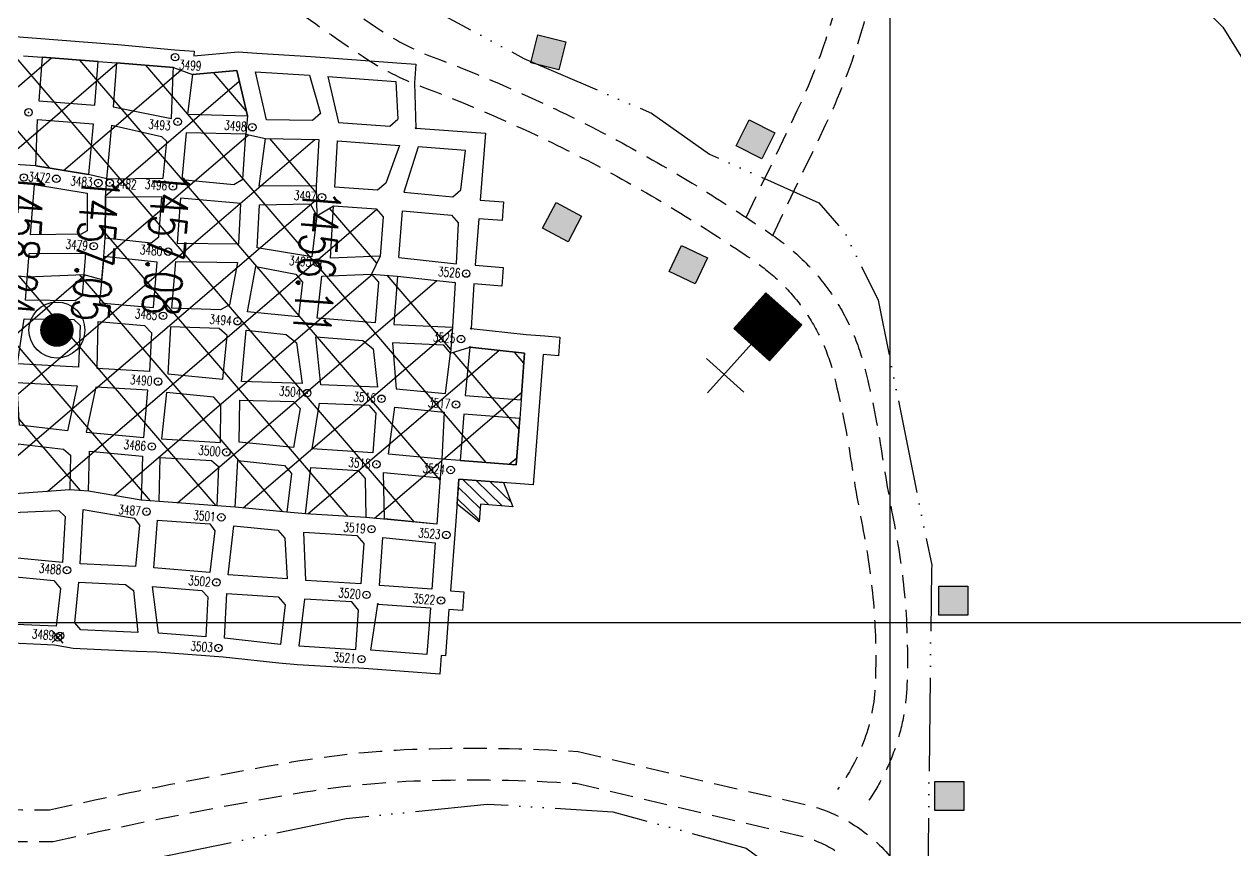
# Model space of a CAD drawing. Header units: inches. Extents: x 10131215 to 10153225, y 3476725 to 3491422.
# Drawn here: x 10141072 to 10142370, y 3481757 to 3482642 of the extents above; entities that cross this region are included whole.
import ezdxf
from ezdxf.enums import TextEntityAlignment as Align

# ---------------------------------------------------------------- set-up
doc = ezdxf.new("R2010")
doc.units = ezdxf.units.IN
doc.header["$LTSCALE"] = 100
doc.header["$MEASUREMENT"] = 0
doc.header["$PDMODE"] = 32
doc.header["$PDSIZE"] = 8
doc.linetypes.add('DASHED2', pattern=[0.375, 0.25, -0.125])
doc.linetypes.add('STREAM', pattern=[1.5, 1, -0.125, 0, -0.125, 0, -0.125, 0, -0.125])
doc.layers.get('0').update_dxf_attribs({"color": 60, "linetype": 'CONTINUOUS'})
for name, color, linetype in [('BUILDINGS', 7, 'CONTINUOUS'), ('DRILL HOLES', 170, 'CONTINUOUS'), ('ELEVATIONS-UPEER MASON-CONTOURS', 175, 'CONTINUOUS'), ('ELEVATIONS-UPPER MASON-SPOT', 175, 'CONTINUOUS'), ('GRID COORDINATES-VA SOUTH NAD27', 252, 'CONTINUOUS'), ('MINE WORKINGS-ADVANCED-SURVEYED', 7, 'CONTINUOUS'), ('MINE WORKINGS-RETREAT AREA', 4, 'CONTINUOUS'), ('ROADS', 34, 'DASHED2'), ('SPADS-CONTROL SURVEY-LABELS', 230, 'CONTINUOUS'), ('SPADS-CONTROL SURVEY-SYMBOLS', 230, 'CONTINUOUS'), ('SPADS-LABEL', 90, 'CONTINUOUS'), ('SPADS-SYMBOL', 90, 'CONTINUOUS'), ('WATER-SURFACE', 140, 'STREAM')]:
    doc.layers.add(name, color=color, linetype=linetype)
doc.styles.add('LEV', font='SIMPLEX.shx', dxfattribs={"width": 0.7, "height": 40})
doc.styles.add('SP', font='SIMPLEX', dxfattribs={"width": 0.75, "height": 12})

# ---------------------------------------------------------------- blocks, each defined once
blk = doc.blocks.new('*X46')
at = {"color": 0}
for p, q in [((780257.4, 180065.1), (780347.7, 180155.5)), ((780301.1, 180038.1), (780418.5, 180155.5)), ((780773.9, 179689.2), (780307.6, 180155.5)), ((780369.9, 180036.2), (780486.9, 180153.2)), ((780797.9, 179736), (780378.3, 180155.5)), ((780845.7, 179758.8), (780449, 180155.5)), ((780560.3, 180115), (780522, 180153.3)), ((780416.8, 180012.5), (780550.4, 180146)), ((780354.9, 180037.5), (780257.7, 180134.7)), ((780232.9, 179687.1), (780635.8, 180090)), ((780419.9, 179944.8), (780564.7, 180089.6)), ((780414.2, 179695.4), (780021.3, 180088.3)), ((780489.9, 179690.4), (780096, 180084.3)), ((780642, 180033.3), (780587.9, 180087.3)), ((780302.8, 179686.3), (780642.7, 180026.2)), ((780379.1, 179691.8), (780707.8, 180020.5)), ((780712.4, 179962.9), (780657.3, 180018)), ((780702.5, 179689.9), (780419.5, 179972.9)), ((780450.8, 179692.9), (780708.7, 179950.8)), ((780519, 179690.4), (780778.1, 179949.5)), ((780798.6, 179876.7), (780724.5, 179950.8)), ((780797.8, 179948.2), (780797.1, 179948.8)), ((780164.3, 179689.3), (780401.5, 179926.5)), ((780560.6, 179690.4), (780331.2, 179919.8)), ((780632.3, 179689.4), (780395.5, 179926.2)), ((780589.6, 179690.3), (780798.7, 179899.3)), ((780659.4, 179689.3), (780849.8, 179879.7)), ((780877.8, 179797.4), (780801.4, 179873.9)), ((780877.8, 179868.2), (780866.8, 179879.2)), ((780799.6, 179758.8), (780877.8, 179837.1)), ((780870.3, 179758.8), (780877.9, 179766.4)), ((780730.8, 179690), (780797.9, 179757.1))]:
    blk.add_line(p, q, dxfattribs=at)
blk = doc.blocks.new('*X44')
at = {"color": 0}
for p, q in [((780822, 179738.8), (780851.8, 179713.8)), ((780836.6, 179738.8), (780866.3, 179713.8)), ((780851.1, 179738.8), (780875.9, 179718.1)), ((780865.7, 179738.8), (780866.2, 179738.4)), ((780817.9, 179730), (780842.9, 179709.1)), ((780817.9, 179717.8), (780842.9, 179696.8))]:
    blk.add_line(p, q, dxfattribs=at)
blk = doc.blocks.new('CS')
at = {"layer": 'SPADS-CONTROL SURVEY-SYMBOLS'}
for p, q in [((-5.7, 5.7), (5.7, -5.7)), ((5.7, 5.7), (-5.7, -5.7))]:
    blk.add_line(p, q, dxfattribs=at)
blk.add_circle((0, 0), 4, dxfattribs=at)
blk = doc.blocks.new('*X73')
at = {"color": 0}
for p, q in [((47489.7, 45184.6), (47541.3, 45184.6)), ((47489.7, 45184.3), (47541.3, 45184.3)), ((47489.7, 45184.1), (47541.3, 45184.1)), ((47489.7, 45183.9), (47541.3, 45183.9)), ((47489.7, 45183.7), (47541.3, 45183.7)), ((47489.7, 45183.5), (47541.3, 45183.5)), ((47489.7, 45183.3), (47541.3, 45183.3)), ((47489.7, 45183.1), (47541.3, 45183.1)), ((47489.7, 45182.9), (47541.3, 45182.9)), ((47489.7, 45182.7), (47541.3, 45182.7)), ((47489.7, 45182.5), (47541.3, 45182.5)), ((47489.7, 45182.3), (47541.3, 45182.3)), ((47489.7, 45182.1), (47541.3, 45182.1)), ((47489.7, 45181.9), (47541.3, 45181.9)), ((47489.7, 45181.7), (47541.3, 45181.7)), ((47489.7, 45181.5), (47541.3, 45181.5)), ((47489.7, 45181.2), (47541.3, 45181.2)), ((47489.7, 45181), (47541.3, 45181)), ((47489.7, 45180.8), (47541.3, 45180.8)), ((47489.7, 45180.6), (47541.3, 45180.6)), ((47489.7, 45180.4), (47541.3, 45180.4)), ((47489.7, 45180.2), (47541.3, 45180.2)), ((47489.7, 45180), (47541.3, 45180)), ((47489.7, 45179.8), (47541.3, 45179.8)), ((47489.7, 45179.6), (47541.3, 45179.6)), ((47489.7, 45179.4), (47541.3, 45179.4)), ((47489.7, 45179.2), (47541.3, 45179.2)), ((47489.7, 45179), (47541.3, 45179)), ((47489.7, 45178.8), (47541.3, 45178.8)), ((47489.7, 45178.6), (47541.3, 45178.6)), ((47489.7, 45178.4), (47541.3, 45178.4)), ((47489.7, 45178.1), (47541.3, 45178.1)), ((47489.7, 45177.9), (47541.3, 45177.9)), ((47489.7, 45177.7), (47541.3, 45177.7)), ((47489.7, 45177.5), (47541.3, 45177.5)), ((47489.7, 45177.3), (47541.3, 45177.3)), ((47489.7, 45177.1), (47541.3, 45177.1)), ((47489.7, 45176.9), (47541.3, 45176.9)), ((47489.7, 45176.7), (47541.3, 45176.7)), ((47489.7, 45176.5), (47541.3, 45176.5)), ((47489.7, 45176.3), (47541.3, 45176.3)), ((47489.7, 45176.1), (47541.3, 45176.1)), ((47489.7, 45175.9), (47541.3, 45175.9)), ((47489.7, 45175.7), (47541.3, 45175.7)), ((47489.7, 45175.5), (47541.3, 45175.5)), ((47489.7, 45175.3), (47541.3, 45175.3)), ((47489.7, 45175.1), (47541.3, 45175.1)), ((47489.7, 45174.8), (47541.3, 45174.8)), ((47489.7, 45174.6), (47541.3, 45174.6)), ((47489.7, 45174.4), (47541.3, 45174.4)), ((47489.7, 45174.2), (47541.3, 45174.2)), ((47489.7, 45174), (47541.3, 45174)), ((47489.7, 45173.8), (47541.3, 45173.8)), ((47489.7, 45173.6), (47541.3, 45173.6)), ((47489.7, 45173.4), (47541.3, 45173.4)), ((47489.7, 45173.2), (47541.3, 45173.2)), ((47489.7, 45173), (47541.3, 45173)), ((47489.7, 45172.8), (47541.3, 45172.8)), ((47489.7, 45172.6), (47541.3, 45172.6)), ((47489.7, 45172.4), (47541.3, 45172.4)), ((47489.7, 45172.2), (47541.3, 45172.2)), ((47489.7, 45172), (47541.3, 45172)), ((47489.7, 45171.7), (47541.3, 45171.7)), ((47489.7, 45171.5), (47541.3, 45171.5)), ((47489.7, 45171.3), (47541.3, 45171.3)), ((47489.7, 45171.1), (47541.3, 45171.1)), ((47489.7, 45170.9), (47541.3, 45170.9)), ((47489.7, 45170.7), (47541.3, 45170.7)), ((47489.7, 45170.5), (47541.3, 45170.5)), ((47489.7, 45170.3), (47541.3, 45170.3)), ((47489.7, 45170.1), (47541.3, 45170.1)), ((47489.7, 45169.9), (47541.3, 45169.9)), ((47489.7, 45169.7), (47541.3, 45169.7)), ((47489.7, 45169.5), (47541.3, 45169.5)), ((47489.7, 45169.3), (47541.3, 45169.3)), ((47489.7, 45169.1), (47541.3, 45169.1)), ((47489.7, 45168.9), (47541.3, 45168.9)), ((47489.7, 45168.7), (47541.3, 45168.7)), ((47489.7, 45168.4), (47541.3, 45168.4)), ((47489.7, 45168.2), (47541.3, 45168.2)), ((47489.7, 45168), (47541.3, 45168)), ((47489.7, 45167.8), (47541.3, 45167.8)), ((47489.7, 45167.6), (47541.3, 45167.6)), ((47489.7, 45167.4), (47541.3, 45167.4)), ((47489.7, 45167.2), (47541.3, 45167.2)), ((47489.7, 45167), (47541.3, 45167)), ((47489.7, 45166.8), (47541.3, 45166.8)), ((47489.7, 45166.6), (47541.3, 45166.6)), ((47489.7, 45166.4), (47541.3, 45166.4)), ((47489.7, 45166.2), (47541.3, 45166.2)), ((47489.7, 45166), (47541.3, 45166)), ((47489.7, 45165.8), (47541.3, 45165.8)), ((47489.7, 45165.6), (47541.3, 45165.6)), ((47489.7, 45165.3), (47541.3, 45165.3)), ((47489.7, 45165.1), (47541.3, 45165.1)), ((47489.7, 45164.9), (47541.3, 45164.9)), ((47489.7, 45164.7), (47541.3, 45164.7)), ((47489.7, 45164.5), (47541.3, 45164.5)), ((47489.7, 45164.3), (47541.3, 45164.3)), ((47489.7, 45164.1), (47541.3, 45164.1)), ((47489.7, 45163.9), (47541.3, 45163.9)), ((47489.7, 45163.7), (47541.3, 45163.7)), ((47489.7, 45163.5), (47541.3, 45163.5)), ((47489.7, 45163.3), (47541.3, 45163.3)), ((47489.7, 45163.1), (47541.3, 45163.1)), ((47489.7, 45162.9), (47541.3, 45162.9)), ((47489.7, 45162.7), (47541.3, 45162.7)), ((47489.7, 45162.5), (47541.3, 45162.5)), ((47489.7, 45162.2), (47541.3, 45162.2)), ((47489.7, 45162), (47541.3, 45162)), ((47489.7, 45161.8), (47541.3, 45161.8)), ((47489.7, 45161.6), (47541.3, 45161.6)), ((47489.7, 45161.4), (47541.3, 45161.4)), ((47489.7, 45161.2), (47541.3, 45161.2)), ((47489.7, 45161), (47541.3, 45161)), ((47489.7, 45160.8), (47541.3, 45160.8)), ((47489.7, 45160.6), (47541.3, 45160.6)), ((47489.7, 45160.4), (47541.3, 45160.4)), ((47489.7, 45160.2), (47541.3, 45160.2)), ((47489.7, 45160), (47541.3, 45160)), ((47489.7, 45159.8), (47541.3, 45159.8)), ((47489.7, 45159.6), (47541.3, 45159.6)), ((47489.7, 45159.4), (47541.3, 45159.4)), ((47489.7, 45159.2), (47541.3, 45159.2)), ((47489.7, 45158.9), (47541.3, 45158.9)), ((47489.7, 45158.7), (47541.3, 45158.7)), ((47489.7, 45158.5), (47541.3, 45158.5)), ((47489.7, 45158.3), (47541.3, 45158.3)), ((47489.7, 45158.1), (47541.3, 45158.1)), ((47489.7, 45157.9), (47541.3, 45157.9)), ((47489.7, 45157.7), (47541.3, 45157.7)), ((47489.7, 45157.5), (47541.3, 45157.5)), ((47489.7, 45157.3), (47541.3, 45157.3)), ((47489.7, 45157.1), (47541.3, 45157.1)), ((47489.7, 45156.9), (47541.3, 45156.9)), ((47489.7, 45156.7), (47541.3, 45156.7)), ((47489.7, 45156.5), (47541.3, 45156.5)), ((47489.7, 45156.3), (47541.3, 45156.3)), ((47489.7, 45156.1), (47541.3, 45156.1)), ((47489.7, 45155.8), (47541.3, 45155.8)), ((47489.7, 45155.6), (47541.3, 45155.6)), ((47489.7, 45155.4), (47541.3, 45155.4)), ((47489.7, 45155.2), (47541.3, 45155.2)), ((47489.7, 45155), (47541.3, 45155)), ((47489.7, 45154.8), (47541.3, 45154.8)), ((47489.7, 45154.6), (47541.3, 45154.6)), ((47489.7, 45154.4), (47541.3, 45154.4)), ((47489.7, 45154.2), (47541.3, 45154.2)), ((47489.7, 45154), (47541.3, 45154)), ((47489.7, 45153.8), (47541.3, 45153.8)), ((47489.7, 45153.6), (47541.3, 45153.6)), ((47489.7, 45153.4), (47541.3, 45153.4)), ((47489.7, 45153.2), (47541.3, 45153.2)), ((47489.7, 45153), (47541.3, 45153)), ((47489.7, 45152.7), (47541.3, 45152.7)), ((47489.7, 45152.5), (47541.3, 45152.5)), ((47489.7, 45152.3), (47541.3, 45152.3)), ((47489.7, 45152.1), (47541.3, 45152.1)), ((47489.7, 45151.9), (47541.3, 45151.9)), ((47489.7, 45151.7), (47541.3, 45151.7)), ((47489.7, 45151.5), (47541.3, 45151.5)), ((47489.7, 45151.3), (47541.3, 45151.3)), ((47489.7, 45151.1), (47541.3, 45151.1)), ((47489.7, 45150.9), (47541.3, 45150.9)), ((47489.7, 45150.7), (47541.3, 45150.7)), ((47489.7, 45150.5), (47541.3, 45150.5)), ((47489.7, 45150.3), (47541.3, 45150.3)), ((47489.7, 45150.1), (47541.3, 45150.1)), ((47489.7, 45149.9), (47541.3, 45149.9)), ((47489.7, 45149.7), (47541.3, 45149.7)), ((47489.7, 45149.4), (47541.3, 45149.4)), ((47489.7, 45149.2), (47541.3, 45149.2)), ((47489.7, 45149), (47541.3, 45149)), ((47489.7, 45148.8), (47541.3, 45148.8)), ((47489.7, 45148.6), (47541.3, 45148.6)), ((47489.7, 45148.4), (47541.3, 45148.4)), ((47489.7, 45148.2), (47541.3, 45148.2)), ((47489.7, 45148), (47541.3, 45148)), ((47489.7, 45147.8), (47541.3, 45147.8)), ((47489.7, 45147.6), (47541.3, 45147.6)), ((47489.7, 45147.4), (47541.3, 45147.4)), ((47489.7, 45147.2), (47541.3, 45147.2)), ((47489.7, 45147), (47541.3, 45147)), ((47489.7, 45146.8), (47541.3, 45146.8)), ((47489.7, 45146.6), (47541.3, 45146.6)), ((47489.7, 45146.3), (47541.3, 45146.3)), ((47489.7, 45146.1), (47541.3, 45146.1)), ((47489.7, 45145.9), (47541.3, 45145.9)), ((47489.7, 45145.7), (47541.3, 45145.7)), ((47489.7, 45145.5), (47541.3, 45145.5)), ((47489.7, 45145.3), (47541.3, 45145.3)), ((47489.7, 45145.1), (47541.3, 45145.1)), ((47489.7, 45144.9), (47541.3, 45144.9)), ((47489.7, 45144.7), (47541.3, 45144.7)), ((47489.7, 45144.5), (47541.3, 45144.5)), ((47489.7, 45144.3), (47541.3, 45144.3)), ((47489.7, 45144.1), (47541.3, 45144.1)), ((47489.7, 45143.9), (47541.3, 45143.9)), ((47489.7, 45143.7), (47541.3, 45143.7)), ((47489.7, 45143.5), (47541.3, 45143.5)), ((47489.7, 45143.3), (47541.3, 45143.3)), ((47489.7, 45143), (47541.3, 45143)), ((47489.7, 45142.8), (47541.3, 45142.8)), ((47489.7, 45142.6), (47541.3, 45142.6)), ((47489.7, 45142.4), (47541.3, 45142.4)), ((47489.7, 45142.2), (47541.3, 45142.2)), ((47489.7, 45142), (47541.3, 45142)), ((47489.7, 45141.8), (47541.3, 45141.8)), ((47489.7, 45141.6), (47541.3, 45141.6)), ((47489.7, 45141.4), (47541.3, 45141.4)), ((47489.7, 45141.2), (47541.3, 45141.2)), ((47489.7, 45141), (47541.3, 45141)), ((47489.7, 45140.8), (47541.3, 45140.8)), ((47489.7, 45140.6), (47541.3, 45140.6)), ((47489.7, 45140.4), (47541.3, 45140.4)), ((47489.7, 45140.2), (47541.3, 45140.2)), ((47489.7, 45139.9), (47541.3, 45139.9)), ((47489.7, 45139.7), (47541.3, 45139.7)), ((47489.7, 45139.5), (47541.3, 45139.5)), ((47489.7, 45139.3), (47541.3, 45139.3)), ((47489.7, 45139.1), (47541.3, 45139.1)), ((47489.7, 45138.9), (47541.3, 45138.9)), ((47489.7, 45138.7), (47541.3, 45138.7)), ((47489.7, 45138.5), (47541.3, 45138.5)), ((47489.7, 45138.3), (47541.3, 45138.3)), ((47489.7, 45138.1), (47541.3, 45138.1)), ((47489.7, 45137.9), (47541.3, 45137.9)), ((47489.7, 45137.7), (47541.3, 45137.7)), ((47489.7, 45137.5), (47541.3, 45137.5)), ((47489.7, 45137.3), (47541.3, 45137.3)), ((47489.7, 45137.1), (47541.3, 45137.1)), ((47489.7, 45136.8), (47541.3, 45136.8)), ((47489.7, 45136.6), (47541.3, 45136.6)), ((47489.7, 45136.4), (47541.3, 45136.4)), ((47489.7, 45136.2), (47541.3, 45136.2)), ((47489.7, 45136), (47541.3, 45136)), ((47489.7, 45135.8), (47541.3, 45135.8)), ((47489.7, 45135.6), (47541.3, 45135.6)), ((47489.7, 45135.4), (47541.3, 45135.4)), ((47489.7, 45135.2), (47541.3, 45135.2)), ((47489.7, 45135), (47541.3, 45135)), ((47489.7, 45134.8), (47541.3, 45134.8)), ((47489.7, 45134.6), (47541.3, 45134.6)), ((47489.7, 45134.4), (47541.3, 45134.4)), ((47489.7, 45134.2), (47541.3, 45134.2)), ((47489.7, 45134), (47541.3, 45134)), ((47489.7, 45133.8), (47541.3, 45133.8)), ((47489.7, 45133.5), (47541.3, 45133.5))]:
    blk.add_line(p, q, dxfattribs=at)
blk = doc.blocks.new('DRILL HOLE')
at = {"layer": 'DRILL HOLES', "const_width": 18}
blk.add_lwpolyline([(-9, 0, 1), (9, 0, 1)], format="xyb", close=True, dxfattribs=at)
at = {"layer": 'DRILL HOLES'}
blk.add_circle((0, 0), 30, dxfattribs=at)

msp = doc.modelspace()

# ---------------------------------------------------------------- linework, layer by layer
at = {"layer": 'BUILDINGS'}
for p, q in [((10141868, 3482317.5), (10141804.3, 3482246.6)), ((10141843.3, 3482247.3), (10141803.1, 3482283.4))]:
    msp.add_line(p, q, dxfattribs=at)
for points in [[(10141614.9, 3482600.4), (10141622.3, 3482630.4), (10141652.3, 3482623), (10141644.9, 3482593)], [(10141835, 3482511.5), (10141848.9, 3482539.1), (10141876.6, 3482525.2), (10141862.6, 3482497.5)], [(10141669.3, 3482435.9), (10141654.7, 3482408.6), (10141627.4, 3482423.2), (10141642.1, 3482450.5)], [(10141804.3, 3482391.2), (10141790.9, 3482363.3), (10141763, 3482376.6), (10141776.3, 3482404.5)], [(10141905.4, 3482319.4), (10141870.9, 3482281), (10141832.4, 3482315.4), (10141866.9, 3482353.9)], [(10142052.4, 3482008.2), (10142052.4, 3482039.2), (10142083.4, 3482039.2), (10142083.4, 3482008.2)], [(10142048.1, 3481798.9), (10142048.1, 3481829.9), (10142079.1, 3481829.9), (10142079.1, 3481798.9)]]:
    msp.add_lwpolyline(points, close=True, dxfattribs=at)
for points in [[(10141622.3, 3482630.4), (10141652.3, 3482623), (10141614.9, 3482600.4), (10141644.9, 3482593)], [(10141848.9, 3482539.1), (10141876.6, 3482525.2), (10141835, 3482511.5), (10141862.6, 3482497.5)], [(10141654.7, 3482408.6), (10141627.4, 3482423.2), (10141669.3, 3482435.9), (10141642.1, 3482450.5)], [(10141790.9, 3482363.3), (10141763, 3482376.6), (10141804.3, 3482391.2), (10141776.3, 3482404.5)], [(10142052.4, 3482039.2), (10142083.4, 3482039.2), (10142052.4, 3482008.2), (10142083.4, 3482008.2)], [(10142048.1, 3481829.9), (10142079.1, 3481829.9), (10142048.1, 3481798.9), (10142079.1, 3481798.9)]]:
    msp.add_solid(points, dxfattribs=at)
at = {"layer": 'ELEVATIONS-UPEER MASON-CONTOURS', "const_width": 5}
for points in [[(10135978.9, 3483263.2, 0), (10135880.2, 3483248.3, 0.000547)], [(10136147.8, 3483288.5, 0.000001), (10135988.5, 3483264.7, 0.000023)], [(10139638.8, 3483431.7, 0.000001), (10139693.5, 3483463.7, 0.000011)], [(10138804.9, 3484318.7, 0.000002), (10138743.6, 3484310, 0.000372)], [(10139736.4, 3483488.8, -0.000003), (10139816.9, 3483535.8, -0.000201)]]:
    msp.add_lwpolyline(points, format="xyb", dxfattribs=at)
at = {"layer": 'GRID COORDINATES-VA SOUTH NAD27'}
for p, q in [((10142000, 3476730), (10142000, 3490730)), ((10153220, 3482000), (10131220, 3482000))]:
    msp.add_line(p, q, dxfattribs=at)
at = {"layer": 'MINE WORKINGS-ADVANCED-SURVEYED'}
msp.add_line((10141084.2, 3482489.8), (10141140.5, 3482480.5), dxfattribs=at)
at = {"layer": 'MINE WORKINGS-ADVANCED-SURVEYED', "flags": 128}
msp.add_lwpolyline([(10142061.5, 3482757.5), (10142144.1, 3482749.3), (10142164.1, 3482748.8), (10142270.8, 3482740.8), (10142280.3, 3482730.5), (10142301.8, 3482695.8), (10142316.6, 3482679.2), (10142334.3, 3482661.3), (10142356.9, 3482638.5), (10142392.6, 3482581)], dxfattribs=at)
at = {"layer": 'MINE WORKINGS-ADVANCED-SURVEYED'}
for points in [[(10140840.8, 3482573.8), (10140907.7, 3482573.4), (10140927.8, 3482571.8), (10140987.6, 3482567.2), (10140992.7, 3482633.9), (10141172.2, 3482620.2), (10141233, 3482614.4)], [(10141233, 3482614.4), (10141254, 3482612.9), (10141253.6, 3482607.9), (10141301.1, 3482612.2), (10141321, 3482610.7), (10141378.9, 3482607.2), (10141398.9, 3482605.7)], [(10141231.6, 3482595.5), (10141170.7, 3482600.2), (10141167.1, 3482553.3), (10141229.5, 3482540.7)], [(10141398.9, 3482605.7), (10141471.3, 3482600.4), (10141491.5, 3482598.9), (10141490, 3482578.9), (10141491.6, 3482530.4)], [(10141229.5, 3482540.7), (10141231.2, 3482589.5), (10141231.6, 3482595.5)], [(10141397.3, 3482585.8), (10141408.8, 3482536.5), (10141463.7, 3482532.5), (10141472.3, 3482539.9)], [(10141397.3, 3482585.8), (10141470.1, 3482580.5), (10141472.3, 3482539.9)], [(10141084.2, 3482489.8), (10141085.8, 3482539.7), (10141145.7, 3482535.1), (10141140.5, 3482480.5)], [(10141160.3, 3482476), (10141165.6, 3482533.6), (10141219, 3482521.4)], [(10141160.3, 3482476), (10141220.7, 3482476.7), (10141224.6, 3482516), (10141219, 3482521.4)], [(10141491.6, 3482530.4), (10141566.1, 3482524.9), (10141560.6, 3482453.2), (10141585.5, 3482451.3), (10141584, 3482431.3), (10141559.1, 3482433.2), (10141555.3, 3482383.4), (10141585.3, 3482381.1), (10141583.8, 3482361.1), (10141553.7, 3482363.4), (10141550.9, 3482315.4), (10141609.8, 3482309), (10141629.7, 3482307.5), (10141645.9, 3482306.2), (10141644.4, 3482286.3), (10141628.2, 3482287.5), (10141617.5, 3482147.9), (10141537.7, 3482154), (10141533.9, 3482104.2), (10141528.6, 3482034.4), (10141543.1, 3482033.3), (10141541.5, 3482013.3), (10141527, 3482014.4), (10141523.2, 3481964.6), (10141518.7, 3481964.9), (10141517.1, 3481945), (10141440.9, 3481950.8), (10141425.6, 3481951.6)], [(10141494.1, 3482510.2), (10141478.5, 3482461.7), (10141531.3, 3482456.8), (10141539.9, 3482464.2)], [(10141539.9, 3482464.2), (10141544.7, 3482506.5), (10141494.1, 3482510.2)], [(10141473.4, 3482391.7), (10141477.1, 3482441.8), (10141529.8, 3482436.9), (10141537.2, 3482428.3)], [(10141473.4, 3482391.7), (10141535.3, 3482384.9), (10141537.2, 3482428.3)], [(10141471.9, 3482371.7), (10141468, 3482320), (10141531, 3482317)], [(10141471.9, 3482371.7), (10141533.8, 3482364.9), (10141531, 3482317)], [(10141462.2, 3482180.9), (10141469.1, 3482231.1), (10141522, 3482226)], [(10141522, 3482226), (10141519.3, 3482175.5), (10141462.2, 3482180.9)], [(10141457.9, 3482111.3), (10141456.7, 3482161.3)], [(10141456.7, 3482161.3), (10141517.8, 3482155.6), (10141514, 3482105.7), (10141457.9, 3482111.3)], [(10141452.5, 3482039.9), (10141456.3, 3482091.4)], [(10141456.3, 3482091.4), (10141512.4, 3482085.8), (10141508.6, 3482035.9), (10141452.5, 3482039.9)], [(10140787, 3482003.7), (10140807, 3482003.2), (10140861.5, 3481996), (10140881.3, 3481992.5), (10140949.6, 3481980.2), (10140969.6, 3481979.7), (10141023.4, 3481981.6), (10141043.3, 3481979.1), (10141104.2, 3481976.4), (10141124, 3481972.9), (10141192, 3481969.7), (10141214, 3481969), (10141284.8, 3481963.6), (10141344.7, 3481956.9), (10141364.7, 3481955.3), (10141425.6, 3481951.6)]]:
    msp.add_lwpolyline(points, dxfattribs=at)
for points in [[(10141090.9, 3482606.3), (10141087.4, 3482559.6), (10141147.2, 3482555), (10141150.8, 3482601.7)], [(10141252.1, 3482587.9), (10141246.9, 3482545.5), (10141310.9, 3482543.7), (10141299.5, 3482592.3)], [(10141319.5, 3482590.7), (10141377.4, 3482587.3), (10141389.5, 3482546), (10141380.9, 3482538.6), (10141331.6, 3482539.2)], [(10141240.7, 3482475.2), (10141296.5, 3482470.1), (10141305.9, 3482475.5), (10141309.4, 3482523.8), (10141245.4, 3482525.5)], [(10141323.4, 3482468.1), (10141330.2, 3482519.3), (10141387.4, 3482518.1), (10141384.8, 3482468.6)], [(10141407.4, 3482516.6), (10141474.2, 3482511.7), (10141459.2, 3482471.2), (10141450.6, 3482463.8), (10141404.7, 3482467.2)], [(10141078.4, 3482415.8), (10141082.6, 3482469.9), (10141139, 3482460.5), (10141139, 3482420.3), (10141132.7, 3482416.8)], [(10141158.7, 3482456), (10141158.5, 3482412.9), (10141207.6, 3482407.3), (10141216.1, 3482413.7), (10141219.3, 3482456.8)], [(10141235.7, 3482407.2), (10141301.8, 3482406.3), (10141304, 3482449.5), (10141239.2, 3482455.3)], [(10141321.5, 3482401.9), (10141323.9, 3482448.1), (10141378.3, 3482449.1), (10141385.4, 3482436.5), (10141380.2, 3482392.5)], [(10141403.3, 3482447.2), (10141449.1, 3482443.8), (10141456.5, 3482435.3), (10141453.4, 3482393.2), (10141400.1, 3482391.1)], [(10141073.2, 3482346), (10141076.9, 3482395.8), (10141137.2, 3482396.4), (10141133.8, 3482350.6), (10141126.4, 3482345.1)], [(10141157, 3482392.9), (10141152.3, 3482343.2), (10141210.1, 3482337.9), (10141214.1, 3482386.7)], [(10141230.1, 3482337.5), (10141234.2, 3482387.2), (10141300.3, 3482386.4), (10141291.6, 3482341), (10141282.2, 3482335.6)], [(10141311.1, 3482333.5), (10141320.1, 3482381.9), (10141362.8, 3482373.8), (10141370.1, 3482365.2), (10141365.9, 3482328.1)], [(10141390.7, 3482371.7), (10141444, 3482373.8), (10141451.4, 3482365.2), (10141448.1, 3482321.6), (10141385.9, 3482326.5)], [(10141064.6, 3482277.8), (10141071.6, 3482326), (10141124.9, 3482325.2), (10141131.5, 3482318.7), (10141130, 3482274.1)], [(10141150.9, 3482323.2), (10141200.6, 3482318.6), (10141208.1, 3482311), (10141205.9, 3482269.3), (10141150, 3482272.6)], [(10141228.6, 3482317.5), (10141225.7, 3482266.8), (10141284.6, 3482261.3), (10141289.2, 3482308), (10141280.7, 3482315.7)], [(10141304.5, 3482258.7), (10141309.6, 3482313.6), (10141352.4, 3482309.1), (10141363.7, 3482300.2), (10141369.8, 3482256.7)], [(10141384.3, 3482306.6), (10141434.6, 3482302.6), (10141445.9, 3482293.6), (10141450.6, 3482252.6), (10141389.7, 3482255.2)], [(10141470.6, 3482251), (10141523.5, 3482246), (10141528.8, 3482289.1), (10141521.5, 3482297.7), (10141466.5, 3482300)], [(10141544.6, 3482243.8), (10141604.4, 3482239.2), (10141608.2, 3482289), (10141549.4, 3482295.5)], [(10141063.9, 3482257.8), (10141128.5, 3482254.2), (10141118.2, 3482205.9), (10141066.5, 3482211.9)], [(10141138.2, 3482204.4), (10141199.9, 3482198.6), (10141204.3, 3482249.4), (10141148.4, 3482252.6)], [(10141224.2, 3482246.8), (10141218.9, 3482197.2), (10141282, 3482193.3), (10141282.5, 3482233.3), (10141275.1, 3482241.9)], [(10141302.1, 3482193.8), (10141303, 3482238.8), (10141360.2, 3482237.4), (10141367.7, 3482229.8), (10141360.5, 3482188.1)], [(10141388.2, 3482235.3), (10141441.1, 3482233.2), (10141448.5, 3482224.6), (10141445.3, 3482182.3), (10141380.4, 3482186.5)], [(10141539.2, 3482174), (10141599.1, 3482169.4), (10141602.9, 3482219.2), (10141543.1, 3482223.8)], [(10141065, 3482191.9), (10141113.7, 3482186.2), (10141121.2, 3482179.6), (10141120.6, 3482142.5), (10141052, 3482137.7)], [(10141140.5, 3482141), (10141141.6, 3482184), (10141198.4, 3482178.7), (10141197.2, 3482131.6)], [(10141217.3, 3482177.2), (10141272.5, 3482174), (10141280, 3482167.4), (10141278, 3482125.5), (10141216.2, 3482130.2)], [(10141297.9, 3482124), (10141300.6, 3482173.9), (10141350.9, 3482168.8), (10141358.3, 3482160.2), (10141353.1, 3482118.6)], [(10141378.8, 3482166.5), (10141429.7, 3482163.4), (10141437.1, 3482154.8), (10141438, 3482112.9), (10141373.1, 3482117)], [(10141585.7, 3482150.4), (10141595.6, 3482124.5), (10141560.7, 3482127.2), (10141559.3, 3482108.2), (10141535.7, 3482127.2), (10141537.7, 3482154)], [(10141050.5, 3482117.8), (10141108.9, 3482120.3), (10141115.4, 3482113.8), (10141112.8, 3482064.7), (10141053, 3482070.3)], [(10141131.7, 3482063.3), (10141135, 3482121.4), (10141189.7, 3482112.2), (10141195.2, 3482104.7), (10141190.8, 3482060.4)], [(10141214.6, 3482110.2), (10141270.5, 3482106), (10141275.9, 3482098.5), (10141270.6, 3482053.9), (10141210.8, 3482058.8)], [(10141290.4, 3482051.3), (10141296.4, 3482104), (10141343.6, 3482099.3), (10141351, 3482090.7), (10141353.7, 3482047.1)], [(10141371.5, 3482097.1), (10141428.4, 3482093.6), (10141435.8, 3482085), (10141432.5, 3482041.6), (10141373.7, 3482045.4)], [(10141051.5, 3482050.4), (10141103.3, 3482045.4), (10141110.6, 3482036.8), (10141105.8, 3481996.3), (10141044.8, 3481999)], [(10141132.5, 3481992.3), (10141126.1, 3481999.8), (10141130.2, 3482043.4), (10141180.2, 3482041.2), (10141188.7, 3482034.5), (10141193.5, 3481989.6)], [(10141209.1, 3482038.9), (10141262, 3482034.6), (10141268.4, 3482028), (10141266.4, 3481985), (10141215.5, 3481988.9)], [(10141286.3, 3481983.5), (10141288.8, 3482031.4), (10141344.1, 3482027.8), (10141351.4, 3482019.2), (10141346.3, 3481976.8)], [(10141366.2, 3481975.3), (10141427.1, 3481971.5), (10141430.2, 3482013.7), (10141422.9, 3482022.3), (10141372, 3482025.5)], [(10141450.8, 3482020), (10141507.1, 3482016), (10141503.3, 3481966.1), (10141443.4, 3481970.7)]]:
    msp.add_lwpolyline(points, close=True, dxfattribs=at)
for centre in [(10141491.6, 3482530.4), (10141550.9, 3482315.4), (10141549.4, 3482295.5), (10141450.8, 3482020)]:
    msp.add_circle(centre, 0.654, dxfattribs=at)
at = {"layer": 'MINE WORKINGS-RETREAT AREA'}
msp.add_lwpolyline([(10141071, 3482607.8), (10141090.9, 3482606.3), (10141150.8, 3482601.7), (10141170.7, 3482600.2), (10141231.6, 3482595.5), (10141252.1, 3482587.9), (10141299.5, 3482592.3), (10141310.9, 3482543.7), (10141309.4, 3482523.8), (10141330.2, 3482519.3), (10141387.4, 3482518.1), (10141386.1, 3482493.3), (10141384.8, 3482468.6), (10141385.4, 3482436.5), (10141403.3, 3482447.2), (10141449.1, 3482443.8), (10141456.5, 3482435.3), (10141453.4, 3482393.2), (10141444, 3482373.8), (10141471.9, 3482371.7), (10141533.8, 3482364.9), (10141531, 3482317), (10141528.8, 3482289.1), (10141549.4, 3482295.5), (10141608.2, 3482289), (10141604.4, 3482239.2), (10141602.9, 3482219.2), (10141599.1, 3482169.4), (10141539.2, 3482174), (10141519.3, 3482175.5), (10141517.8, 3482155.6), (10141514, 3482105.7), (10141438, 3482112.9), (10141373.1, 3482117), (10141353.1, 3482118.6), (10141297.9, 3482124), (10141278, 3482125.5), (10141216.2, 3482130.2), (10141197.2, 3482131.6), (10141140.5, 3482141), (10141120.6, 3482142.5), (10141052, 3482137.7)], dxfattribs=at)
for points in [[(10141004.7, 3482422.2), (10141029, 3482443), (10141061.7, 3482438.9), (10141060, 3482425.1), (10141054.5, 3482417.5), (10141058, 3482397.2), (10141055.6, 3482372.9), (10141075, 3482370.9), (10141135.5, 3482373.5), (10141154.7, 3482368.1), (10141157, 3482392.9), (10141158.5, 3482412.9), (10141158.7, 3482456), (10141160.3, 3482476), (10141140.5, 3482480.5), (10141084.2, 3482489.8), (10141067.2, 3482491.1), (10141001.3, 3482494.2), (10140981, 3482491.7), (10140979, 3482465.8), (10140984.9, 3482425.7)], [(10141585.7, 3482150.4), (10141595.6, 3482124.5), (10141560.7, 3482127.2), (10141559.3, 3482108.2), (10141535.7, 3482127.2), (10141537.7, 3482154)]]:
    msp.add_lwpolyline(points, close=True, dxfattribs=at)
at = {"layer": 'ROADS', "flags": 128}
for points in [[(10140106.5, 3483999.8, 0.002661), (10140136.6, 3483888.1, 0.194702), (10140195.5, 3483810.9, 0.067407), (10140286.4, 3483772.5, 0.080849), (10140396.7, 3483761.1, -0.097389), (10140539.1, 3483741.5, -0.031712), (10140749.1, 3483654.3, -0.063664), (10140982.5, 3483499.8, -0.091081), (10141034.9, 3483434.7, -0.16648), (10141060.2, 3483284.4, 0.041719), (10141049.1, 3483145.2, 0.167411), (10141081.1, 3483053.2, 0.042765), (10141164.7, 3482963.8, -0.057805), (10141210.6, 3482911.7, -0.135942), (10141243.4, 3482817.8, 0.150038), (10141271.8, 3482743.2, 0.065618), (10141345.5, 3482670.6, 0.014862), (10141435, 3482607, 0.05754), (10141498.2, 3482574.7, -0.021034), (10141620.8, 3482522.8, -0.029813), (10141790.7, 3482429.6, -0.00987), (10141855.2, 3482387.3, -0.180741), (10141939, 3482268.1, -0.026113), (10141956.9, 3482181.4, 0.010836), (10141971.3, 3482098.5, -0.058416), (10141984.1, 3481934.5, -0.153165), (10141943.7, 3481821.2, -3.274859)], [(10141845.8, 3482434.6), (10141900.5, 3482549.1, 0.070615), (10141956.2, 3482726.1, -0.01124), (10141993.3, 3482923.1, 0.031581), (10142025.6, 3483143.4, -0.027895), (10142047.7, 3483302.6, -0.079604), (10142127.8, 3483520.1, -0.103597), (10142276, 3483689.7, -0.019638), (10142342.9, 3483736.1, -0.019638)], [(10141874.3, 3482415.4), (10141931.2, 3482534.5, 0.070615), (10141989.7, 3482720.6, -0.01124), (10142026.6, 3482916.1, 0.031581), (10142059.5, 3483140.6, -0.027895), (10142081.1, 3483296, -0.079604), (10142157.5, 3483503.5, -0.103597), (10142296.5, 3483662.5, -0.019638), (10142361.1, 3483707.4, 0.08866)], [(10141024.4, 3483506.7, -0.065169), (10141064.8, 3483450.9, -0.16648), (10141093.7, 3483278.9, 0.041719), (10141083, 3483145.3, 0.167411), (10141107.8, 3483074.2, 0.042765), (10141187.4, 3482989, -0.057805), (10141238.5, 3482931, -0.135942), (10141277.3, 3482820.1, 0.150038), (10141298.6, 3482764.1, 0.065618), (10141366, 3482697.7, 0.014862), (10141453.8, 3482635.3, 0.05754), (10141510, 3482606.5, -0.021034), (10141635.3, 3482553.6, -0.029813), (10141808.8, 3482458.4, -0.00987), (10141874.4, 3482415.3, -0.180741), (10141971.8, 3482276.7, -0.026113), (10141990.4, 3482186.5, 0.010836), (10142004.6, 3482105.1, -0.058416), (10142018.1, 3481933.1, -0.153165), (10141970.8, 3481800.7, -0.153165)], [(10141098.7, 3481799.4, -0.013076), (10141358.7, 3481850.8, -0.034146), (10141496.5, 3481864.7, -0.024426), (10141665.5, 3481861.9, -0.024426)], [(10141665.5, 3481861.9), (10141919.6, 3481802.6, -0.146439), (10142001.6, 3481747.6, 1.056176)], [(10140223.4, 3481786.9), (10140364.5, 3481806.4, -0.020068), (10140437.5, 3481813.6, 0.03245), (10140661, 3481821.3, -0.046095), (10140765.9, 3481822, -0.002102), (10140941.1, 3481806.4, 0.024632), (10141098.7, 3481799.4, 0.383779)], [(10141102.6, 3481765.4, -0.013258), (10141364.4, 3481817.3, -0.034146), (10141497.6, 3481830.7, -0.024426), (10141663.3, 3481827.9, 2.452829)], [(10141663.3, 3481827.9), (10141909.6, 3481770.1, -0.144178), (10141974.6, 3481726.9, -0.146439)], [(10140228.1, 3481753.2), (10140369.2, 3481772.7, -0.01965), (10140438, 3481779.5, 0.032234), (10140664.4, 3481787.4, -0.046095), (10140763, 3481788.1, -0.002102), (10140937.9, 3481772.5, 0.025196), (10141102.6, 3481765.4, 0.026112)]]:
    msp.add_lwpolyline(points, format="xyb", dxfattribs=at)
at = {"layer": 'SPADS-SYMBOL'}
for p in [(10141233.4, 3482606.4), (10141076.3, 3482547.3), (10141236.2, 3482537.2), (10141316.2, 3482531.3), (10141071.2, 3482477.5), (10141106.1, 3482476.1), (10141151.1, 3482471.6), (10141163.3, 3482471.7), (10141231.1, 3482467.9), (10141390.9, 3482456.2), (10141146.2, 3482403.8), (10141226, 3482397.9), (10141385.7, 3482386.1), (10141545.5, 3482374.4), (10141220.5, 3482329.1), (10141300.3, 3482323.3), (10141540, 3482304.2), (10141215.2, 3482258.6), (10141375, 3482246.3), (10141454.7, 3482240.2), (10141534.6, 3482234.1), (10141208.5, 3482189), (10141288.4, 3482182.8), (10141449.3, 3482169.9), (10141528.9, 3482163.8), (10141202.7, 3482119.2), (10141283, 3482113.1), (10141444, 3482100.4), (10141524.2, 3482094.2), (10141117.5, 3482056.4), (10141277.7, 3482043.3), (10141438.6, 3482030), (10141518.5, 3482023.9), (10141110, 3481986), (10141280, 3481973), (10141433.3, 3481961)]:
    msp.add_point(p, dxfattribs=at)
at = {"layer": 'WATER-SURFACE', "flags": 128}
for points in [[(10140287, 3486440.5), (10140404.6, 3486317.9), (10140483.6, 3486217.8), (10140546, 3486173.8), (10140678.6, 3486050.3), (10140769.7, 3485984.5), (10140857.6, 3485949), (10140925.3, 3485909.7), (10141001.4, 3485844.8), (10141101.9, 3485688.3), (10141108.5, 3485632.7), (10141132.9, 3485541), (10141197.6, 3485371.6), (10141212.9, 3485295.5), (10141212.6, 3485210.3), (10141222.4, 3485124.5), (10141234.9, 3485083.7), (10141219.4, 3484834.1), (10141211.4, 3484784.5), (10141194.2, 3484750.5), (10141184.9, 3484680.9), (10141143.8, 3484583.2), (10141129.6, 3484513.9), (10141124.3, 3484429.1), (10141055.2, 3484283), (10141050.6, 3484128), (10140994, 3484021.2), (10140961, 3483893), (10140967.3, 3483832.5), (10140991.6, 3483740.7), (10141056.9, 3483581.3), (10141106.6, 3483493.1), (10141117.5, 3483427.3), (10141127.4, 3483382.8), (10141141.9, 3483335.5), (10141139.1, 3483290.6), (10141146.9, 3483255), (10141136.4, 3483165.5), (10141140.1, 3483145.2), (10141185.4, 3483067.2), (10141307.4, 3482934.4), (10141329, 3482797.7), (10141376.1, 3482749.7), (10141481.5, 3482673), (10141607.5, 3482605.1), (10141744.1, 3482546.5), (10141806.5, 3482502.5), (10141923.5, 3482450.2), (10141951.6, 3482418.3), (10141987.1, 3482346), (10142044.7, 3482061.8), (10142044.4, 3482056.8), (10142039.5, 3481635)], [(10137411.8, 3483426.8), (10137474.5, 3482981.9), (10137579.1, 3482649.7), (10137590.8, 3482433.4), (10137587.5, 3482378.5), (10137600, 3482337.7), (10137604.6, 3482332.4), (10137617.5, 3482296.5), (10137617.1, 3482291.5), (10137639.3, 3482245), (10137644, 3482239.7), (10137722.6, 3482134.6), (10137983.1, 3481973.1), (10138087.3, 3481876.4), (10138160.3, 3481841.8), (10138249.1, 3481821.3), (10138395.3, 3481837.3), (10138493.8, 3481891.3), (10138555.2, 3481912.5), (10138623.1, 3481958.4), (10138695.4, 3481994), (10138870.3, 3482068.4), (10138926.1, 3482080), (10138976, 3482076.9), (10139063.9, 3482041.3), (10139219.2, 3481961.5), (10139356.8, 3481917.9), (10139376.1, 3481906.7), (10139418.2, 3481859), (10139427, 3481838.4), (10139459.7, 3481801.3), (10139541.7, 3481751.1), (10139620.3, 3481726.2), (10139710.1, 3481720.6), (10139779, 3481701.3), (10139838.9, 3481697.6), (10139957.4, 3481670.2), (10140057.2, 3481664), (10140147.9, 3481673.4), (10140255.7, 3481716.8), (10140382.3, 3481739), (10140507, 3481731.3), (10140665.4, 3481701.4), (10140904.5, 3481681.5), (10141032, 3481718.7), (10141117.7, 3481728.4), (10141417, 3481790), (10141568.2, 3481805.7), (10141702.9, 3481797.4), (10141845.7, 3481758.4), (10141927.1, 3481698.3), (10142014.4, 3481652.7), (10142039.5, 3481635), (10142100.5, 3481587.3), (10142173.8, 3481557.7), (10142342.5, 3481452), (10142440.1, 3481410.8), (10142516.5, 3481351), (10142634.8, 3481238.4), (10142726.2, 3481177.6), (10142805.4, 3481082.5), (10142886.5, 3481017.3), (10142974.1, 3480976.8), (10143067.4, 3480946), (10143130.4, 3480912), (10143244.5, 3480814.7), (10143315, 3480740.2), (10143444.5, 3480647), (10143507.8, 3480618), (10143607.3, 3480600.6), (10143931.2, 3480501.5), (10143941.2, 3480500.9), (10144061.6, 3480423.3), (10144127.7, 3480359), (10144225.3, 3480317.9), (10144309.8, 3480227.4), (10144429.3, 3480134.8), (10144512.6, 3480024.4), (10144565.9, 3479996.1), (10144630.2, 3479982.1), (10144707.5, 3479937.2), (10144750.2, 3479899.5), (10144815.7, 3479825.2), (10144866, 3479747), (10144891.3, 3479670.2), (10144907.9, 3479453.7), (10145022.7, 3479286.2), (10145032.4, 3479280.6), (10145115.1, 3479240.4), (10145152.8, 3479203), (10145200.8, 3479170), (10145280.7, 3479084.8), (10145298.5, 3479048.7), (10145331.2, 3479011.5), (10145407, 3478941.7), (10145450.4, 3478914), (10145478.4, 3478882.1), (10145541.2, 3478763), (10145557.7, 3478706.9), (10145525.5, 3478428.2), (10145537.3, 3478377.4), (10145559.8, 3478335.9), (10145690.8, 3478187.5), (10145742.6, 3478134.2), (10145757.2, 3478128.2), (10146071.3, 3477863.2), (10146105.3, 3477846.1), (10146200.7, 3477770), (10146242.2, 3477712.3), (10146281.2, 3477614.7), (10146313.7, 3477572.6), (10146394.8, 3477507.4), (10146491.8, 3477456.3), (10146645.1, 3477426.7), (10146695.3, 3477428.6), (10147021.4, 3477518.7), (10147088.4, 3477549.6), (10147159.4, 3477565.2), (10147267.6, 3477613.6), (10147474.9, 3477645.9), (10147614.2, 3477632.2), (10147639.5, 3477635.7), (10147676.3, 3477663.4), (10147683.1, 3477693.1), (10147699.3, 3477712.1), (10147764.1, 3477708.1), (10147808.7, 3477700.3), (10147940.6, 3477647), (10147988.3, 3477609), (10148063.2, 3477524.2), (10148091.9, 3477502.4), (10148363.5, 3477360.2), (10148429.9, 3477301), (10148458.3, 3477274.2), (10148484.5, 3477212.4), (10148490.5, 3477146.9), (10148539.4, 3477048.7), (10148567.9, 3476941.7), (10148570.4, 3476901.4), (10148578, 3476867.3)]]:
    msp.add_lwpolyline(points, dxfattribs=at)

# ---------------------------------------------------------------- block references
at = {"layer": 'BUILDINGS', "xscale": 1.000028516851045, "yscale": 1.000028516851045, "zscale": 1.000028516851045, "rotation": 138.0765855781777}
msp.add_blockref('*X73', (10207396.6, 3484170.7), dxfattribs=at)
at = {"layer": 'DRILL HOLES', "xscale": 1.000028516851045, "yscale": 1.000028516851045, "zscale": 1.000028516851045}
msp.add_blockref('DRILL HOLE', (10141106.7, 3482313.9), dxfattribs=at)
at = {"layer": 'MINE WORKINGS-RETREAT AREA', "xscale": 1.000028516851045, "yscale": 1.000028516851045, "zscale": 1.000028516851045, "rotation": 355.6010874874682}
for name in ['*X46', '*X44']:
    msp.add_blockref(name, (9349211.4, 3362830.1), dxfattribs=at)
at = {"layer": 'SPADS-CONTROL SURVEY-SYMBOLS', "xscale": 1.000028516851045, "yscale": 1.000028516851045, "zscale": 1.000028516851045, "rotation": 355.6010276262244}
msp.add_blockref('CS', (10141107.8, 3481984.2), dxfattribs=at)

# ---------------------------------------------------------------- texts
at = {"layer": 'ELEVATIONS-UPPER MASON-SPOT', "style": 'LEV', "width": 0.7}
for s, p in [('1458.24', (10141068.1, 3482406.6)), ('1457.05', (10141148.1, 3482400.5)), ('1457.08', (10141224.1, 3482407)), ('1456.11', (10141385.5, 3482387.2))]:
    msp.add_text(s, height=40, rotation=265.6011, dxfattribs=at).set_placement(p, align=Align.MIDDLE)
at = {"layer": 'SPADS-CONTROL SURVEY-LABELS', "style": 'SP', "width": 0.7}
msp.add_text('3489', height=10, rotation=355.55, dxfattribs=at).set_placement((10141091.8, 3481987.4), align=Align.MIDDLE)
at = {"layer": 'SPADS-LABEL', "style": 'SP', "width": 0.7}
for s, p in [('3499', (10141249.7, 3482597.7)), ('3493', (10141216.7, 3482533.8)), ('3498', (10141298.1, 3482532.8)), ('3472', (10141088, 3482477.5)), ('3483', (10141133, 3482473)), ('3482', (10141180.2, 3482470.5)), ('3496', (10141213, 3482469.4)), ('3497', (10141372.8, 3482457.6)), ('3479', (10141128, 3482405.2)), ('3480', (10141207.8, 3482399.3)), ('3495', (10141367.6, 3482387.6)), ('3526', (10141527.4, 3482375.8)), ('3485', (10141202.4, 3482330.6)), ('3494', (10141282.2, 3482324.7)), ('3525', (10141521.9, 3482305.7)), ('3490', (10141197.1, 3482260)), ('3504', (10141356.8, 3482247.8)), ('3516', (10141436.6, 3482241.7)), ('3517', (10141516.5, 3482235.5)), ('3486', (10141190.3, 3482190.4)), ('3500', (10141270.3, 3482184.3)), ('3518', (10141431.2, 3482171.3)), ('3524', (10141510.8, 3482165.2)), ('3487', (10141184.6, 3482120.6)), ('3501', (10141264.9, 3482114.5)), ('3519', (10141425.9, 3482101.8)), ('3523', (10141506.1, 3482095.7)), ('3488', (10141099.4, 3482057.8)), ('3502', (10141259.6, 3482044.7)), ('3520', (10141420.5, 3482031.5)), ('3522', (10141500.3, 3482025.4)), ('3503', (10141261.9, 3481974.4)), ('3521', (10141415.2, 3481962.5))]:
    msp.add_text(s, height=10, rotation=355.55, dxfattribs=at).set_placement(p, align=Align.MIDDLE)

doc.saveas('drawing.dxf')
